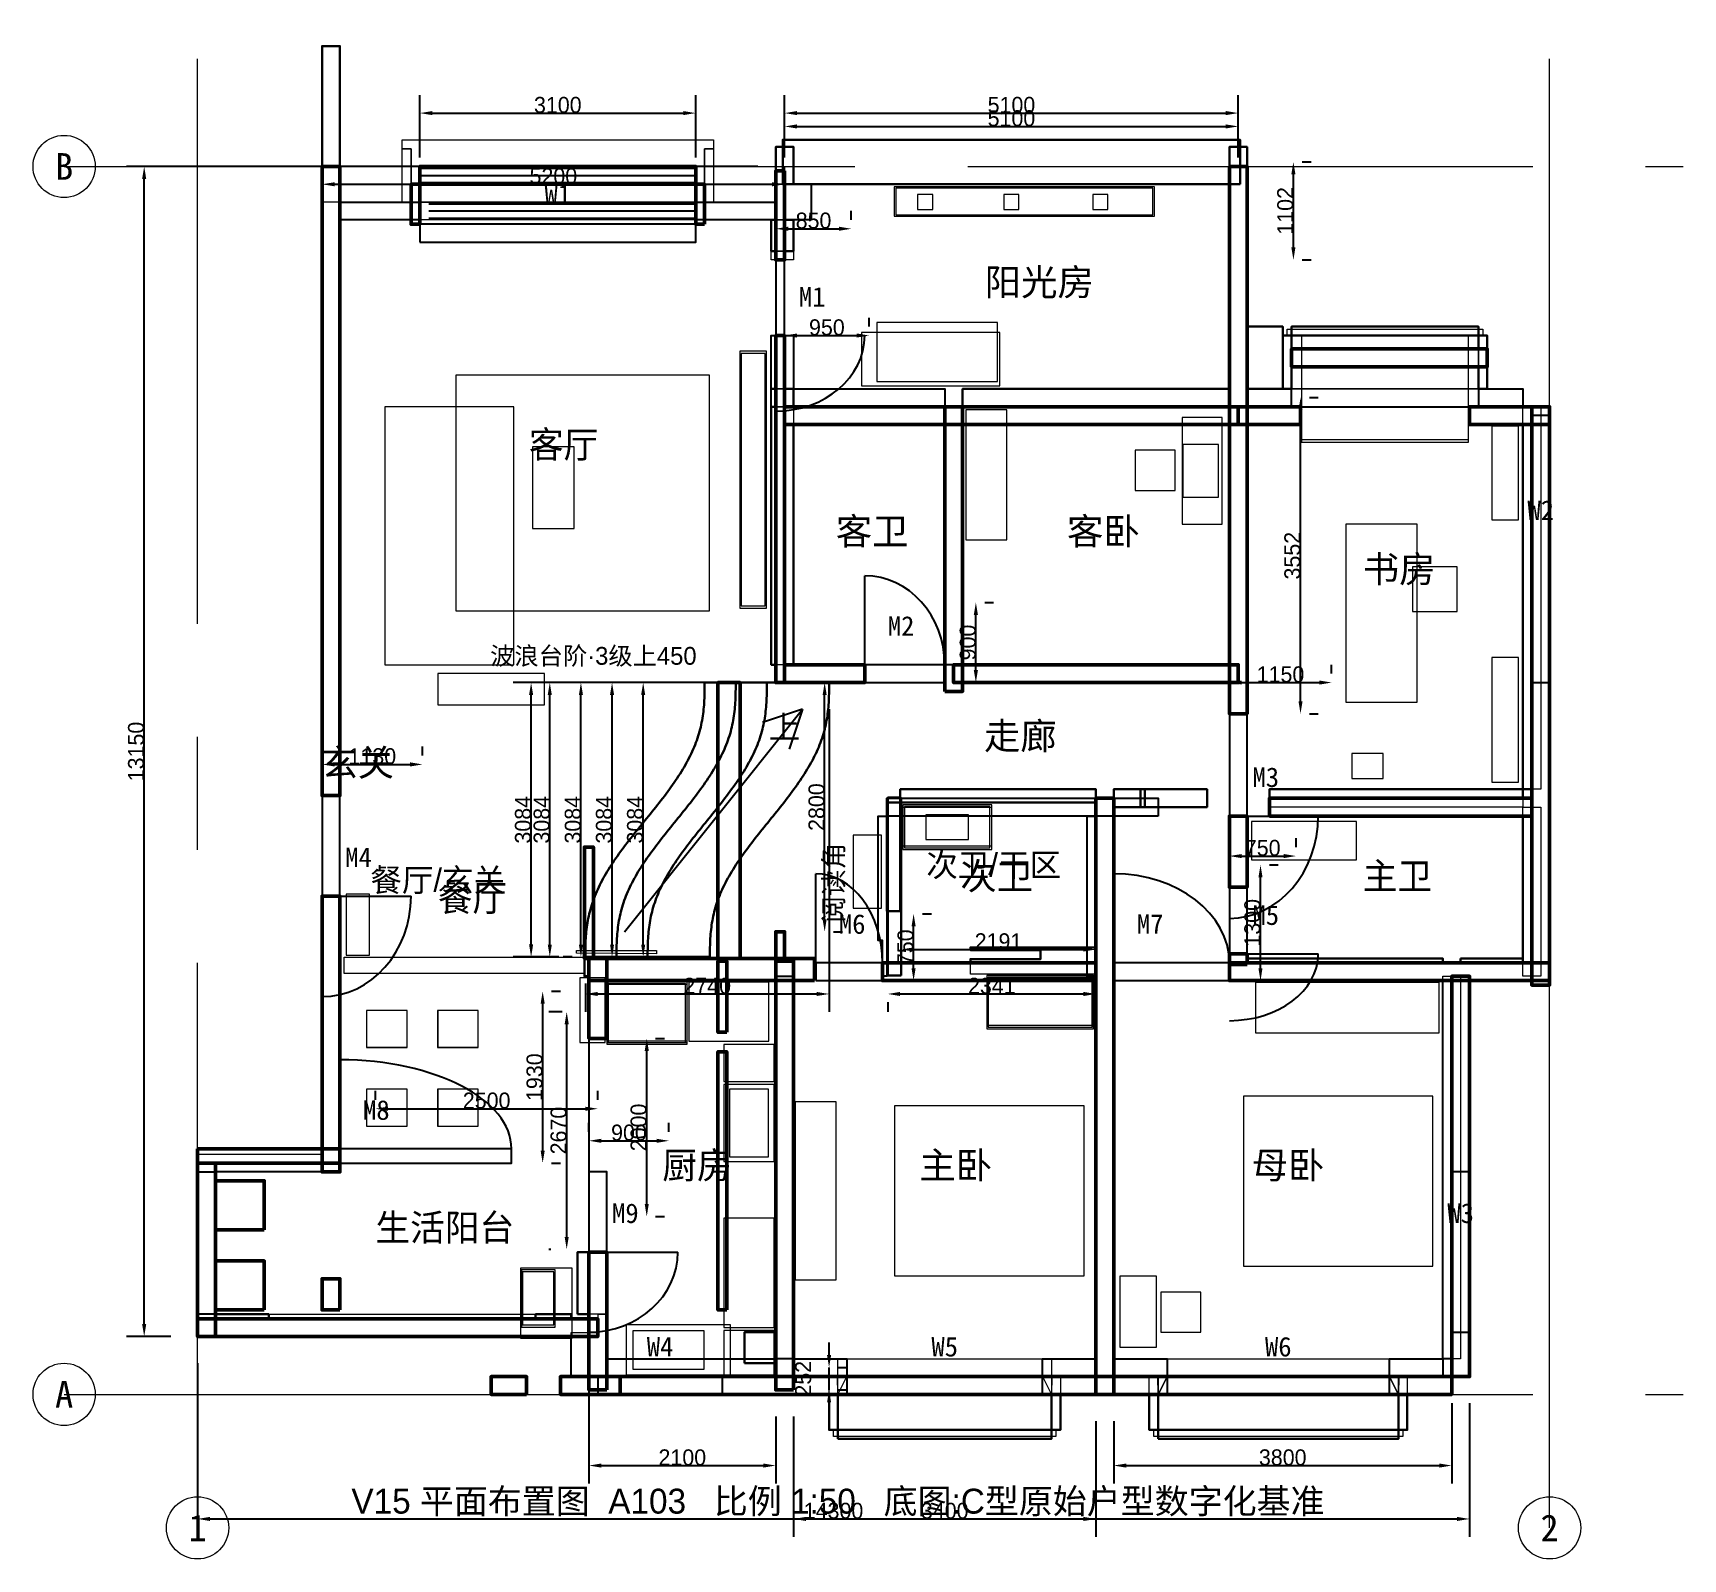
# Model space of a CAD drawing. Header units: millimetres. Extents: x -550 to 18000, y -2050 to 15100.
import ezdxf
from ezdxf.enums import TextEntityAlignment as Align

# ---------------------------------------------------------------- set-up
doc = ezdxf.new("R2010")
doc.units = ezdxf.units.MM
doc.header["$LTSCALE"] = 200
doc.linetypes.add('CENTER', pattern=[50.8, 31.75, -6.35, 6.35, -6.35])
for name, color, linetype, lineweight in [('A-CONFLICT', 6, 'Continuous', 25), ('A-DESIGN', 5, 'Continuous', 30), ('A-DIMS', 3, 'Continuous', 13), ('A-DOOR', 3, 'Continuous', 25), ('A-DOOR-NUM', 2, 'Continuous', 18), ('A-FIXT', 8, 'Continuous', 18), ('A-FURN', 8, 'Continuous', 13), ('A-REVIEW', 30, 'Continuous', 25), ('A-SOFFIT', 9, 'Continuous', 18), ('A-STAIR', 8, 'Continuous', 30), ('A-STAIR-DIRECTION', 4, 'Continuous', 25), ('A-STRUCT-UNDERLAY', 8, 'Continuous', 9), ('A-TEXT', 7, 'Continuous', 25), ('A-WALL', 7, 'Continuous', 50), ('A-WIN-NUM', 4, 'Continuous', 18), ('A-WINDOW', 4, 'Continuous', 25), ('AXIS', 8, 'CENTER', 13), ('AXIS-NUM', 8, 'Continuous', 18)]:
    doc.layers.add(name, color=color, linetype=linetype, lineweight=lineweight)
doc.styles.add('HZTXT', font='STHeiti Medium.ttc')
doc.dimstyles.new('STD-ARCH', dxfattribs={"dimtxt": 180, "dimasz": 140, "dimexe": 200, "dimexo": 300, "dimtad": 1, "dimdec": 0, "dimtxsty": 'HZTXT', "dimcen": 2.5, "dimazin": 3, "dimtfac": 1, "dimtmove": 0, "dimatfit": 3})

# ---------------------------------------------------------------- blocks, each defined once
blk = doc.blocks.new('SYM-DOOR-LEAF')
at = {"layer": 'A-DOOR'}
blk.add_line((0, 0), (0, 1000), dxfattribs=at)
blk.add_arc((0, 0), 1000, 0, 90, dxfattribs=at)
blk.add_attdef('SRC_ID', (0, -200), '', height=150)
blk = doc.blocks.new('SYM-WIN-SPAN')
at = {"layer": 'A-WINDOW'}
for p, q in [((0, 80), (1000, 80)), ((0, 0), (1000, 0)), ((0, -80), (1000, -80))]:
    blk.add_line(p, q, dxfattribs=at)
blk.add_attdef('SRC_ID', (0, -300), '', height=150)

msp = doc.modelspace()

# ---------------------------------------------------------------- linework, layer by layer
at = {"layer": 'A-CONFLICT'}
for points in [[(9699.9, 9243.1), (9699.9, 10900.2), (9785.6, 10900.2), (9899.9, 10900.2), (9899.9, 9657.3), (9899.9, 8000.2), (9814.2, 8000.2), (9700, 8000.2), (9700, 8250), (9699.9, 8250)], [(7799.9, 200.2), (7799.9, 1721.7), (7799.9, 4500.2), (7870.7, 4500.2), (7999.9, 4500.2), (7999.9, 2978.7), (7999.9, 200.2), (7929.1, 200.2)], [(1499.9, 700.2), (1299.9, 700.2), (1299.9, 704.8), (1299.9, 705), (1299.9, 2300.2), (1499.9, 2300.2), (1499.9, 705)]]:
    msp.add_lwpolyline(points, close=True, dxfattribs=at)
at = {"layer": 'A-DESIGN'}
for points in [[(2699.9, 13920.2), (2699.9, 14953.2), (2782, 14953.2), (2899.9, 14953.2), (2899.9, 14233.2), (2899.9, 13600), (2700, 13600), (2700, 13200.2), (2699.9, 13200.2), (2699.9, 13920.2)], [(7900, 13400.2), (7900, 13550), (7800, 13550), (7800, 13400.2), (7799.9, 13400.2), (7799.9, 13820.2), (7999.9, 13820.2), (7999.9, 13400.2), (7900, 13400.2)], [(13019.9, 13400.2), (7879.9, 13400.2), (7879.9, 13900.2), (13019.9, 13900.2)], [(12899.9, 11100.2), (12899.9, 13820.2), (13099.9, 13820.2), (13099.9, 13600), (12900, 13600), (12900, 11801), (12900, 11100.2), (12899.9, 11100.2)], [(7790, 13002), (7790.1, 13002), (7800, 13002), (7800, 12649.9), (7790, 12649.9), (7749.9, 12649.9), (7749.9, 12999.9), (7790, 12999.9), (7790, 13002)], [(7997.3, 13002), (7998, 13002), (8000.1, 12999.9), (8000.1, 12649.9), (7900, 12649.9), (7900, 13002), (7997.3, 13002)], [(13099.9, 11100.2), (13099.9, 11387.7), (13099.9, 11800.2), (13264.2, 11800.2), (13499.9, 11800.2), (13499.9, 11512.7), (13499.9, 11100.2), (13335.6, 11100.2)], [(13499.9, 11100.2), (13499.9, 11346.6), (13499.9, 11700.2), (13541, 11700.2), (13599.9, 11700.2), (13599.9, 11346.6), (13599.9, 11183.3), (13599.9, 11105), (13599.3, 11105), (13595, 11105), (13595, 11104.4), (13595, 11100.2), (13539, 11100.2)], [(13599.9, 11700.2), (13599.9, 11741.3), (13599.9, 11800.2), (14462.4, 11800.2), (15699.9, 11800.2), (15699.9, 11759.1), (15699.9, 11700.2), (14837.4, 11700.2)], [(15699.9, 11700.2), (15735.3, 11700.2), (15799.9, 11700.2), (15799.9, 11550), (15699.9, 11550), (15699.9, 11700.2)], [(15699.9, 11350), (15799.9, 11350), (15799.9, 11100.2), (15735.3, 11100.2), (15715.1, 11100.2), (15705, 11100.2), (15705, 11100.8), (15705, 11105), (15704.3, 11105), (15699.9, 11105), (15699.9, 11168.3), (15699.9, 11312.5), (15699.9, 11350)], [(9899.9, 10900.2), (9899.9, 10971), (9899.9, 11100.2), (10961.4, 11100.2), (12899.9, 11100.2), (12899.9, 11029.4), (12899.9, 10900.2), (12700.2, 10900.2), (12405, 10900.2), (12405, 10901.6), (12405, 10905), (10981.2, 10905), (10395, 10905), (10395, 10901.6), (10395, 10900.2), (10271.2, 10900.2)], [(7753, 10898), (7790, 10898), (7800, 10898), (7800, 7999.9), (7790, 7999.9), (7749.9, 7999.9), (7749.9, 10898), (7753, 10898)], [(8000.1, 8000.1), (8000, 8000), (7900, 8000), (7900, 10700), (8000.1, 10700), (8000.1, 8000.1)], [(16199.9, 8121.7), (16199.9, 10700), (16300, 10700), (16300, 7799), (16300, 6600.2), (16199.9, 6600.2), (16199.9, 8121.7)], [(9209, 4507.2), (9144.7, 4507.2), (9059, 4507.2), (9059, 5364.4), (9059, 6507.2), (9123.3, 6507.2), (9209, 6507.2), (9209, 5785.4), (9209, 4823.1), (9209, 4810.2), (9209, 4793), (9209, 4750.2), (9209, 4693), (9209, 4620.6), (9209, 4524), (9209, 4516.8)], [(9199.9, 6450.2), (9199.9, 6514.5), (9199.9, 6600.2), (10142.8, 6600.2), (11399.9, 6600.2), (11399.9, 6535.9), (11399.9, 6450.2), (10457, 6450.2)], [(11599.9, 6400.2), (11599.9, 6485.9), (11599.9, 6600.2), (11749.9, 6600.2), (11949.9, 6600.2), (11949.9, 6514.5), (11949.9, 6400.2), (11799.9, 6400.2)], [(11900, 6399.9), (11900, 6600.1), (12650, 6600.1), (12650, 6399.9)], [(16199.9, 6600.2), (16199.9, 6514.5), (16199.9, 6500), (13350, 6500), (13350, 6600.2), (14428.5, 6600.2), (16199.9, 6600.2)], [(9199.9, 5230.2), (9114.2, 5230.2), (9049.9, 5230.2), (9049.9, 5927.3), (9049.9, 6450.2), (9135.6, 6450.2), (9199.9, 6450.2), (9199.9, 5753.1)], [(16199.9, 5172.5), (16199.9, 6300), (16300, 6300), (16300, 4650), (16199.9, 4650), (16199.9, 5172.5)], [(9988.1, 4805.9), (9988.1, 4823.1), (10326.6, 4823.1), (10777.9, 4823.1), (10791.6, 4823.1), (10809.9, 4823.1), (11062.8, 4823.1), (11399.9, 4823.1), (11399.9, 4694.9), (11399.9, 4650), (9988.1, 4650), (9988.1, 4693), (10326.6, 4693), (10777.9, 4693), (10777.9, 4735.9), (10777.9, 4793), (10439.4, 4793), (9988.1, 4793), (9988.1, 4805.9)], [(5650, 4715.1), (5650, 4700), (5700, 4700), (5700, 4499.9), (5699.9, 4499.9), (5650, 4499.9), (5649.9, 4499.9), (5649.9, 4529.9), (5649.9, 4715.1), (5650, 4715.1)], [(5900.1, 4715.1), (5900.1, 4700.1), (5900.1, 4700), (5900, 4700), (5750, 4700), (5750, 4715.1), (5900.1, 4715.1)], [(14042.8, 4700.2), (15299.9, 4700.2), (15299.9, 4650), (13100, 4650), (13100, 4700.2), (14042.8, 4700.2)], [(15499.9, 4700.2), (15747.6, 4700.2), (16199.9, 4700.2), (16199.9, 4650), (15499.9, 4650), (15499.9, 4700.2)], [(8249.2, 4597.7), (8250, 4596.1), (8250, 4519.2), (8236, 4518.6), (8236, 4624.4), (8249.2, 4597.7)], [(5572.4, 700.2), (5572.4, 1130.3), (5572.4, 1400), (5700, 1400), (5700, 1399), (5700, 700.2), (5572.4, 700.2)], [(2100.1, 650), (1500, 650), (1500, 700.1), (1500.1, 700.1), (1772.8, 700.1), (2100.1, 700.1), (2100.1, 650)], [(5500.1, 650), (5099.9, 650), (5099.9, 700.1), (5281.8, 700.1), (5500.1, 700.1), (5500.1, 650)], [(7449.9, 150.2), (7449.9, 293.9), (7449.9, 500.2), (7593.6, 500.2), (7799.9, 500.2), (7799.9, 356.4), (7799.9, 150.2), (7656.1, 150.2)], [(8399.9, -387.5), (8399.9, -200), (8495, -200), (8495, -205), (8495.6, -205), (8499.9, -205), (8499.9, -440.5), (8499.9, -599.8), (8464.5, -599.8), (8399.9, -599.8), (8399.9, -387.5)], [(10899.9, -205), (10900.6, -205), (10905, -205), (10905, -200), (10999.9, -200), (10999.9, -212.1), (10999.9, -599.8), (10964.5, -599.8), (10899.9, -599.8), (10899.9, -247), (10899.9, -205)], [(11999.9, -387.5), (11999.9, -200), (12095, -200), (12095, -205), (12095.6, -205), (12099.9, -205), (12099.9, -440.5), (12099.9, -599.8), (12064.5, -599.8), (11999.9, -599.8), (11999.9, -387.5)], [(14799.9, -205), (14800.6, -205), (14805, -205), (14805, -200), (14899.9, -200), (14899.9, -212.1), (14899.9, -599.8), (14864.5, -599.8), (14799.9, -599.8), (14799.9, -247), (14799.9, -205)], [(8499.9, -699.8), (8499.9, -664.4), (8499.9, -599.8), (9349.1, -599.8), (10899.9, -599.8), (10899.9, -635.2), (10899.9, -699.8), (10050.7, -699.8)], [(12099.9, -699.8), (12099.9, -664.4), (12099.9, -599.8), (13055.3, -599.8), (14799.9, -599.8), (14799.9, -635.2), (14799.9, -699.8), (13844.5, -699.8)]]:
    msp.add_lwpolyline(points, close=True, dxfattribs=at)
at = {"layer": 'A-DOOR'}
for points in [[(7800, 11700), (7900, 11700), (7900, 12550), (7800, 12550)], [(8800, 7800), (9700, 7800), (9700, 8000), (8800, 8000)], [(12900, 6300), (13100, 6300), (13100, 7450), (12900, 7450)], [(2700, 5400), (2900, 5400), (2900, 6530), (2700, 6530)], [(12900, 4750), (13100, 4750), (13100, 5500), (12900, 5500)], [(8250, 4450), (9000, 4450), (9000, 4650), (8250, 4650)], [(11600, 4450), (12900, 4450), (12900, 4650), (11600, 4650)], [(2900, 2400), (4830, 2400), (4830, 2560), (2900, 2560)], [(5700, 1400), (5900, 1400), (5900, 2300), (5700, 2300)]]:
    msp.add_lwpolyline(points, close=True, dxfattribs=at)
at = {"layer": 'A-FIXT'}
for points in [[(4205, 8605), (7055, 8605), (7055, 11255), (4205, 11255)], [(14277.4, 6722.6), (14627.4, 6722.6), (14627.4, 7002.6), (14277.4, 7002.6)], [(9228, 5925.2), (10228, 5925.2), (10228, 6425.2), (9228, 6425.2)], [(9228, 5925.2), (10228, 5925.2), (10228, 6425.2), (9228, 6425.2)], [(9228, 5965.2), (10228, 5965.2), (10228, 6395.2), (9228, 6395.2)], [(9249.6, 5943.2), (10206.4, 5943.2), (10206.4, 6407.2), (9249.6, 6407.2)], [(9488, 6035.2), (9968, 6035.2), (9968, 6315.2), (9488, 6315.2)], [(5900, 3753), (6805, 3753), (6805, 4445), (5900, 4445)], [(5900, 3735), (6805, 3735), (6805, 4435), (5900, 4435)], [(5900, 3735), (6805, 3735), (6805, 4435), (5900, 4435)], [(5900, 3775), (6805, 3775), (6805, 4405), (5900, 4405)], [(5918, 3753), (6787, 3753), (6787, 4417), (5918, 4417)], [(7280, 2470), (7720, 2470), (7720, 3230), (7280, 3230)], [(4932.1, 432.6), (5512.6, 432.6), (5512.6, 1218.1), (4932.1, 1218.1)], [(4941.4, 556.6), (5319.8, 556.6), (5319.8, 1200), (4941.4, 1200)], [(4953.6, 580.9), (5305.8, 580.9), (5305.8, 1176.8), (4953.6, 1176.8)], [(4953.6, 580.9), (5305.8, 580.9), (5305.8, 1176.8), (4953.6, 1176.8)], [(4953.6, 580.9), (5305.8, 580.9), (5305.8, 1176.8), (4953.6, 1176.8)], [(11668.5, 330), (12081.5, 330), (12081.5, 1130), (11668.5, 1130)], [(11668.5, 330), (12081.5, 330), (12081.5, 1130), (11668.5, 1130)], [(12130, 500), (12580, 500), (12580, 950), (12130, 950)], [(6195, 85), (6995, 85), (6995, 515), (6195, 515)]]:
    msp.add_lwpolyline(points, close=True, dxfattribs=at)
at = {"layer": 'A-FURN'}
for points in [[(9130, 13040), (12060, 13040), (12060, 13370), (9130, 13370)], [(9150, 13055), (12040, 13055), (12040, 13355), (9150, 13355)], [(9395, 13115), (9565, 13115), (9565, 13285), (9395, 13285)], [(10365, 13115), (10535, 13115), (10535, 13285), (10365, 13285)], [(11365, 13115), (11535, 13115), (11535, 13285), (11365, 13285)], [(8765, 11135), (10320, 11135), (10320, 11735), (8765, 11735)], [(8935, 11185), (10295, 11185), (10295, 11845), (8935, 11845)], [(13710, 10500), (15590, 10500), (15590, 11700), (13710, 11700)], [(7398, 8634.9), (7696.9, 8634.9), (7696.9, 11523.8), (7398, 11523.8)], [(7412.9, 8662.4), (7681.9, 8662.4), (7681.9, 11496.3), (7412.9, 11496.3)], [(3404, 8000), (4854, 8000), (4854, 10900), (3404, 10900)], [(9936.1, 9402.4), (10400.1, 9402.4), (10400.1, 10866.4), (9936.1, 10866.4)], [(12370, 9580), (12820, 9580), (12820, 10780), (12370, 10780)], [(13710, 10530), (15590, 10530), (15590, 10890), (13710, 10890)], [(15850, 9630), (16150, 9630), (16150, 10680), (15850, 10680)], [(5067, 9532), (5533, 9532), (5533, 10448), (5067, 10448)], [(11840, 9960), (12290, 9960), (12290, 10410), (11840, 10410)], [(12378, 9885), (12778, 9885), (12778, 10475), (12378, 10475)], [(14210, 7580), (15010, 7580), (15010, 9580), (14210, 9580)], [(14960, 8600), (15460, 8600), (15460, 9100), (14960, 9100)], [(15850, 6680), (16150, 6680), (16150, 8080), (15850, 8080)], [(4000, 7550), (5200, 7550), (5200, 7900), (4000, 7900)], [(13148, 5807), (14328, 5807), (14328, 6237), (13148, 6237)], [(8669.9, 5263.2), (8989.9, 5263.2), (8989.9, 6083.2), (8669.9, 6083.2)], [(8669.9, 5263.2), (8989.9, 5263.2), (8989.9, 6083.2), (8669.9, 6083.2)], [(8669.9, 5263.2), (8989.9, 5263.2), (8989.9, 6083.2), (8669.9, 6083.2)], [(8669.9, 5263.2), (8989.9, 5263.2), (8989.9, 6083.2), (8669.9, 6083.2)], [(2970.5, 4736), (3234.5, 4736), (3234.5, 5422.2), (2970.5, 5422.2)], [(5560, 4758), (5560, 4790), (6460, 4790), (6460, 4750), (5560, 4758)], [(5598, 3753), (5882, 3753), (5882, 4482), (5598, 4482)], [(5598, 3753), (5882, 3753), (5882, 4482), (5598, 4482)], [(5598, 3753), (5882, 3753), (5882, 4482), (5598, 4482)], [(10172.2, 3908.1), (11372.2, 3908.1), (11372.2, 4508.1), (10172.2, 4508.1)], [(10172.2, 3908.1), (11372.2, 3908.1), (11372.2, 4508.1), (10172.2, 4508.1)], [(10172.2, 3948.1), (11372.2, 3948.1), (11372.2, 4478.1), (10172.2, 4478.1)], [(10186.7, 3926.1), (11357.9, 3926.1), (11357.9, 4490.1), (10186.7, 4490.1)], [(6823, 3768), (7722, 3768), (7722, 4432), (6823, 4432)], [(6823, 3768), (7722, 3768), (7722, 4432), (6823, 4432)], [(13193.9, 3865), (15257.9, 3865), (15257.9, 4429), (13193.9, 4429)], [(3198.7, 3699.5), (3656.5, 3699.5), (3656.5, 4115.3), (3198.7, 4115.3)], [(3199.6, 3700.4), (3655.6, 3700.4), (3655.6, 4114.4), (3199.6, 4114.4)], [(3199.6, 3700.4), (3655.6, 3700.4), (3655.6, 4114.4), (3199.6, 4114.4)], [(3998.7, 3699.5), (4456.5, 3699.5), (4456.5, 4115.3), (3998.7, 4115.3)], [(3999.6, 3700.4), (4455.6, 3700.4), (4455.6, 4114.4), (3999.6, 4114.4)], [(3999.6, 3700.4), (4455.6, 3700.4), (4455.6, 4114.4), (3999.6, 4114.4)], [(7218, 3318), (7782, 3318), (7782, 3732), (7218, 3732)], [(3198.7, 2813.5), (3656.5, 2813.5), (3656.5, 3229.3), (3198.7, 3229.3)], [(3199.6, 2814.4), (3655.6, 2814.4), (3655.6, 3228.4), (3199.6, 3228.4)], [(3199.6, 2814.4), (3655.6, 2814.4), (3655.6, 3228.4), (3199.6, 3228.4)], [(3998.7, 2813.5), (4456.5, 2813.5), (4456.5, 3229.3), (3998.7, 3229.3)], [(3999.6, 2814.4), (4455.6, 2814.4), (4455.6, 3228.4), (3999.6, 3228.4)], [(3999.6, 2814.4), (4455.6, 2814.4), (4455.6, 3228.4), (3999.6, 3228.4)], [(7218, 2418), (7782, 2418), (7782, 3282), (7218, 3282)], [(8020, 1087), (8480, 1087), (8480, 3087), (8020, 3087)], [(9137, 1132), (11267, 1132), (11267, 3042), (9137, 3042)], [(13057.9, 1240.5), (15187.9, 1240.5), (15187.9, 3150.5), (13057.9, 3150.5)], [(7218, 553), (7782, 553), (7782, 1782), (7218, 1782)], [(6118, 18), (7292, 18), (7292, 582), (6118, 582)], [(7218, 18), (7782, 18), (7782, 517), (7218, 517)]]:
    msp.add_lwpolyline(points, close=True, dxfattribs=at)
for points in [[(5950, 4716), (5660, 4716)], [(6300, 4716), (6010, 4716)], [(6650, 4716), (6360, 4716)]]:
    msp.add_lwpolyline(points, dxfattribs=at)
at = {"layer": 'A-REVIEW'}
for points in [[(7964.2, 13400.2), (8199.9, 13400.2), (8199.9, 13235.9), (8199.9, 13000.2), (8035.6, 13000.2), (7900, 13000.2), (7900, 13400.2), (7964.2, 13400.2)], [(2899.9, 13000.2), (2899.9, 13082.3), (2899.9, 13200.2), (3269.5, 13200.2), (3799.9, 13200.2), (3799.9, 13118.1), (3799.9, 13000.2), (3430.3, 13000.2)], [(6899.9, 13000.2), (6899.9, 13082.3), (6899.9, 13200.2), (7269.5, 13200.2), (7799.9, 13200.2), (7799.9, 13118.1), (7799.9, 13000.2), (7430.3, 13000.2)], [(7790, 11100.1), (7749.9, 11100.1), (7749.9, 11700), (7800, 11700), (7800, 11699), (7800, 11100.1), (7790, 11100.1)], [(7900, 11100.1), (7900, 11699), (7900, 11700), (8000.1, 11700), (8000.1, 11100.1), (7900, 11100.1)], [(7749.9, 11100.1), (7790, 11100.1), (7800, 11100.1), (7800, 10898), (7790, 10898), (7753, 10898), (7749.9, 10898), (7749.9, 11100.1)], [(8000.1, 11100.1), (8000.1, 10900), (7900, 10900), (7900, 11100.1), (8000.1, 11100.1)], [(7999.9, 10900.2), (7999.9, 10971), (7999.9, 11100.2), (8601.4, 11100.2), (9699.9, 11100.2), (9699.9, 11029.4), (9699.9, 10900.2), (9098.4, 10900.2)], [(13099.9, 10900.2), (13099.9, 10985.9), (13099.9, 11100.2), (13437, 11100.2), (13595, 11100.2), (13595, 10977.1), (13595, 10900.2), (13347.4, 10900.2)], [(15705, 11100.2), (15952.4, 11100.2), (16199.9, 11100.2), (16199.9, 11014.5), (16199.9, 10900.2), (15862.9, 10900.2), (15705, 10900.2), (15705, 11023.3)], [(10499, 6300), (9050, 6300), (9050, 6500), (10499, 6500), (11241, 6500), (11400, 6500), (11400, 6300), (11241, 6300)], [(12100, 6300), (11400, 6300), (11400, 6500), (12100, 6500)], [(9000, 4500), (9000, 4900), (8950, 4900), (8950, 6300), (9050, 6300), (9050, 4500)], [(11400, 4500), (11300, 4500), (11300, 6300), (11400, 6300)], [(15299.9, 1721.7), (15299.9, 4450), (15400, 4450), (15400, 2301), (15400, 499), (15400, 200.2), (15299.9, 200.2), (15299.9, 1721.7)], [(2699.9, 2300.2), (2124.9, 2300.2), (1500, 2300.2), (1500, 2400), (2699.9, 2400), (2699.9, 2300.2)], [(5499.9, 0.2), (5499.9, 450), (5700, 450), (5700, 0.2), (5499.9, 0.2)], [(5899.9, 0.2), (5899.9, 82.3), (5899.9, 200.2), (6680.3, 200.2), (7799.9, 200.2), (7799.9, 118.1), (7799.9, 0.2), (7312, 0.2), (7105, 0.2), (7105, 1.9), (7105, 5), (6457.6, 5), (6095, 5), (6095, 3.3), (6095, 0.2), (5993.4, 0.2)], [(7999.9, 0.2), (7999.9, 71), (7999.9, 200.2), (8212.2, 200.2), (8599.9, 200.2), (8599.9, 71), (8599.9, 25.8), (8599.9, 5), (8508.4, 5), (8495, 5), (8495, 4.4), (8495, 0.2), (8442.3, 0.2), (8387.6, 0.2)], [(10799.9, 71), (10799.9, 200.2), (11012.2, 200.2), (11399.9, 200.2), (11399.9, 129.4), (11399.9, 0.2), (11012.2, 0.2), (10957.6, 0.2), (10905, 0.2), (10905, 0.8), (10905, 5), (10891.5, 5), (10799.9, 5), (10799.9, 25.8)], [(11599.9, 0.2), (11599.9, 71), (11599.9, 200.2), (11812.2, 200.2), (12199.9, 200.2), (12199.9, 71), (12199.9, 25.8), (12199.9, 5), (12108.4, 5), (12095, 5), (12095, 4.4), (12095, 0.2), (12042.3, 0.2), (11987.6, 0.2)], [(14699.9, 71), (14699.9, 200.2), (14912.2, 200.2), (15299.9, 200.2), (15299.9, 129.4), (15299.9, 0.2), (14912.2, 0.2), (14857.6, 0.2), (14805, 0.2), (14805, 0.8), (14805, 5), (14791.5, 5), (14699.9, 5), (14699.9, 25.8)]]:
    msp.add_lwpolyline(points, close=True, dxfattribs=at)
at = {"layer": 'A-SOFFIT'}
for points in [[(3700.1, 13789.9), (3699.9, 13800.1), (3599.9, 13800.1), (3599.9, 13900.1), (3699.9, 13900.1), (7000.1, 13900.1), (7100.1, 13900.1), (7100.1, 13800.1), (7000.1, 13800.1), (6999.9, 13789.9), (6999.9, 13400), (6900, 13400), (6900, 13600), (3800, 13600), (3800, 13400), (3700.1, 13400), (3700.1, 13789.9)], [(3599.9, 13200.1), (3599.9, 13800.1), (3699.9, 13800.1), (3700.1, 13789.9), (3700.1, 13200.1)], [(6999.9, 13789.9), (7000.1, 13800.1), (7100.1, 13800.1), (7100.1, 13200.1), (6999.9, 13200.1)], [(3800, 13200.1), (3800, 13400), (6900, 13400), (6900, 13200.1), (6899.9, 13200.1), (3800.1, 13200.1), (3800, 13200.1)], [(3800.1, 12999.9), (3800.1, 13200.1), (6899.9, 13200.1), (6899.9, 12999.9)], [(7749.9, 12550), (7749.9, 12649.9), (7790, 12649.9), (7800, 12649.9), (7800, 12551), (7800, 12550), (7749.9, 12550)], [(8000.1, 12550), (7900, 12550), (7900, 12551), (7900, 12649.9), (8000.1, 12649.9), (8000.1, 12550)], [(13549.9, 11700.1), (13549.9, 11773.1), (13599.9, 11773.1), (15700.1, 11773.1), (15750.1, 11773.1), (15750.1, 11700.1), (15700.1, 11700.1), (15699.9, 11699.9), (15699.9, 11550), (15601, 11550), (13699, 11550), (13600.1, 11550), (13600.1, 11699.9), (13599.9, 11700.1), (13549.9, 11700.1)], [(15699.9, 11100.1), (15700.1, 11099.9), (15599.9, 11100.1), (13700.1, 11100.1), (13599.9, 11099.9), (13600.1, 11100.1), (13600.1, 11350), (13699, 11350), (15601, 11350), (15699.9, 11350), (15699.9, 11100.1)], [(13600.1, 11100.1), (13700.1, 11100.1), (15599.9, 11100.1), (15699.9, 11100.1), (15700.1, 11099.9), (15700.1, 10899.9), (15599.9, 10899.9), (13700.1, 10899.9), (13599.9, 10899.9), (13599.9, 11099.9)], [(5649.9, 4715.1), (5649.9, 4529.9), (2950, 4529.9), (2950, 4715.1)], [(5099.9, 650), (2801, 650), (2100.1, 650), (2100.1, 700.1), (5099.9, 700.1), (5099.9, 650)], [(8500, 200.1), (8600.1, 200.1), (9230, 200.1), (10799.9, 200.1), (10900, 200.1), (10900, 4.9), (10801.9, 0), (10801, 0), (8599, 0), (8598.1, 0), (8500, 4.9), (8500, 200.1)], [(12200.1, 200.1), (14699.9, 200.1), (14699.9, 0), (12200.1, 0), (12200.1, 200.1)], [(8500.1, -200.1), (8500.1, -200), (8599, -200), (10801, -200), (10899.9, -200), (10899.9, -200.1), (10899.9, -599.9), (10900.1, -600.1), (10950.1, -600.1), (10950.1, -673.1), (10900.1, -673.1), (9230, -673.1), (8499.9, -673.1), (8449.9, -673.1), (8449.9, -600.1), (8499.9, -600.1), (8500.1, -599.9), (8500.1, -200.1)], [(12100.1, -599.9), (12100.1, -200.1), (12100.1, -200), (12199, -200), (14701, -200), (14799.9, -200), (14799.9, -200.1), (14799.9, -599.9), (14800.1, -600.1), (14850.1, -600.1), (14850.1, -673.1), (14800.1, -673.1), (12099.9, -673.1), (12049.9, -673.1), (12049.9, -600.1), (12099.9, -600.1), (12100.1, -599.9)]]:
    msp.add_lwpolyline(points, close=True, dxfattribs=at)
at = {"layer": 'A-STAIR'}
msp.add_lwpolyline([(5663.3, 4900), (5664.6, 4925), (5666.2, 4950), (5668.2, 4975), (5670.4, 5000), (5673.1, 5025), (5676.2, 5050), (5679.6, 5075), (5683.5, 5100), (5687.8, 5125), (5692.6, 5150), (5697.8, 5175), (5703.5, 5200), (5709.7, 5225), (5716.3, 5250), (5723.5, 5275), (5731.1, 5300), (5739.3, 5325), (5747.9, 5350), (5757.1, 5375), (5766.7, 5400), (5776.9, 5425), (5787.6, 5450), (5798.7, 5475), (5810.4, 5500), (5822.5, 5525), (5835.1, 5550), (5848.2, 5575), (5861.7, 5600), (5875.7, 5625), (5890.1, 5650), (5905, 5675), (5920.2, 5700), (5935.9, 5725), (5952, 5750), (5968.4, 5775), (5985.3, 5800), (6002.4, 5825), (6019.9, 5850), (6037.7, 5875), (6055.8, 5900), (6074.2, 5925), (6092.9, 5950), (6111.8, 5975), (6130.9, 6000), (6150.2, 6025), (6169.7, 6050), (6189.4, 6075), (6209.2, 6100), (6229.1, 6125), (6249.2, 6150), (6269.3, 6175), (6289.5, 6200), (6309.7, 6225), (6330, 6250), (6350.3, 6275), (6370.5, 6300), (6390.7, 6325), (6410.8, 6350), (6430.9, 6375), (6450.8, 6400), (6470.6, 6425), (6490.3, 6450), (6509.8, 6475), (6529.1, 6500), (6548.3, 6525), (6567.1, 6550), (6585.8, 6575), (6604.2, 6600), (6622.3, 6625), (6640.1, 6650), (6657.6, 6675), (6674.7, 6700), (6691.6, 6725), (6708, 6750), (6724.1, 6775), (6739.8, 6800), (6755, 6825), (6769.9, 6850), (6784.3, 6875), (6798.3, 6900), (6811.8, 6925), (6824.9, 6950), (6837.5, 6975), (6849.6, 7000), (6861.3, 7025), (6872.4, 7050), (6883.1, 7075), (6893.3, 7100), (6902.9, 7125), (6912.1, 7150), (6920.7, 7175), (6928.9, 7200), (6936.5, 7225), (6943.7, 7250), (6950.3, 7275), (6956.5, 7300), (6962.2, 7325), (6967.4, 7350), (6972.2, 7375), (6976.5, 7400), (6980.4, 7425), (6983.8, 7450), (6986.9, 7475), (6989.6, 7500), (6991.8, 7525), (6993.8, 7550), (6995.4, 7575), (6996.7, 7600), (6997.8, 7625), (6998.6, 7650), (6999.2, 7675), (6999.6, 7700), (6999.8, 7725), (6999.9, 7750), (7000, 7775), (7000, 7800), (7350, 7800), (7700, 7800), (8050, 7800), (8400, 7800), (8400, 7775), (8399.9, 7750), (8399.8, 7725), (8399.6, 7700), (8399.2, 7675), (8398.6, 7650), (8397.8, 7625), (8396.7, 7600), (8395.4, 7575), (8393.8, 7550), (8391.8, 7525), (8389.6, 7500), (8386.9, 7475), (8383.8, 7450), (8380.4, 7425), (8376.5, 7400), (8372.2, 7375), (8367.4, 7350), (8362.2, 7325), (8356.5, 7300), (8350.3, 7275), (8343.7, 7250), (8336.5, 7225), (8328.9, 7200), (8320.7, 7175), (8312.1, 7150), (8302.9, 7125), (8293.3, 7100), (8283.1, 7075), (8272.4, 7050), (8261.3, 7025), (8249.6, 7000), (8237.5, 6975), (8224.9, 6950), (8211.8, 6925), (8198.3, 6900), (8184.3, 6875), (8169.9, 6850), (8155, 6825), (8139.8, 6800), (8124.1, 6775), (8108, 6750), (8091.6, 6725), (8074.7, 6700), (8057.6, 6675), (8040.1, 6650), (8022.3, 6625), (8004.2, 6600), (7985.8, 6575), (7967.1, 6550), (7948.2, 6525), (7929.1, 6500), (7909.8, 6475), (7890.3, 6450), (7870.6, 6425), (7850.8, 6400), (7830.9, 6375), (7810.8, 6350), (7790.7, 6325), (7770.5, 6300), (7750.3, 6275), (7730, 6250), (7709.7, 6225), (7689.5, 6200), (7669.3, 6175), (7649.2, 6150), (7629.1, 6125), (7609.2, 6100), (7589.4, 6075), (7569.7, 6050), (7550.2, 6025), (7530.9, 6000), (7511.8, 5975), (7492.9, 5950), (7474.2, 5925), (7455.8, 5900), (7437.7, 5875), (7419.9, 5850), (7402.4, 5825), (7385.3, 5800), (7368.4, 5775), (7352, 5750), (7335.9, 5725), (7320.2, 5700), (7305, 5675), (7290.1, 5650), (7275.7, 5625), (7261.7, 5600), (7248.2, 5575), (7235.1, 5550), (7222.5, 5525), (7210.4, 5500), (7198.7, 5475), (7187.6, 5450), (7176.9, 5425), (7166.7, 5400), (7157.1, 5375), (7147.9, 5350), (7139.3, 5325), (7131.1, 5300), (7123.5, 5275), (7116.3, 5250), (7109.7, 5225), (7103.5, 5200), (7097.8, 5175), (7092.6, 5150), (7087.8, 5125), (7083.5, 5100), (7079.6, 5075), (7076.2, 5050), (7073.1, 5025), (7070.4, 5000), (7068.2, 4975), (7066.2, 4950), (7064.6, 4925), (7063.3, 4900), (7062.2, 4875), (7061.4, 4850), (7060.8, 4825), (7060.4, 4800), (7060.2, 4775), (7060.1, 4750), (7060, 4725), (7060, 4716.1), (6710, 4716.1), (6360, 4716.1), (6010, 4716.1), (5660, 4716.1), (5660, 4725), (5660.1, 4750), (5660.2, 4775), (5660.4, 4800), (5660.8, 4825), (5661.4, 4850), (5662.2, 4875)], close=True, dxfattribs=at)
for points in [[(7350, 7800, 0), (7350, 7775, 0), (7349.9, 7750, 0), (7349.8, 7725, 0), (7349.6, 7700, 0), (7349.2, 7675, 0), (7348.6, 7650, 0), (7347.8, 7625, 0), (7346.7, 7600, 0), (7345.4, 7575, 0), (7343.8, 7550, 0), (7341.8, 7525, 0), (7339.6, 7500, 0), (7336.9, 7475, 0), (7333.8, 7450, 0), (7330.4, 7425, 0), (7326.5, 7400, 0), (7322.2, 7375, 0), (7317.4, 7350, 0), (7312.2, 7325, 0), (7306.5, 7300, 0), (7300.3, 7275, 0), (7293.7, 7250, 0), (7286.5, 7225, 0), (7278.9, 7200, 0), (7270.7, 7175, 0), (7262.1, 7150, 0), (7252.9, 7125, 0), (7243.3, 7100, 0), (7233.1, 7075, 0), (7222.4, 7050, 0), (7211.3, 7025, 0), (7199.6, 7000, 0), (7187.5, 6975, 0), (7174.9, 6950, 0), (7161.8, 6925, 0), (7148.3, 6900, 0), (7134.3, 6875, 0), (7119.9, 6850, 0), (7105, 6825, 0), (7089.8, 6800, 0), (7074.1, 6775, 0), (7058, 6750, 0), (7041.6, 6725, 0), (7024.7, 6700, 0), (7007.6, 6675, 0), (6990.1, 6650, 0), (6972.3, 6625, 0), (6954.2, 6600, 0), (6935.8, 6575, 0), (6917.1, 6550, 0), (6898.3, 6525, 0), (6879.1, 6500, 0), (6859.8, 6475, 0), (6840.3, 6450, 0), (6820.6, 6425, 0), (6800.8, 6400, 0), (6780.9, 6375, 0), (6760.8, 6350, 0), (6740.7, 6325, 0), (6720.5, 6300, 0), (6700.3, 6275, 0), (6680, 6250, 0), (6659.7, 6225, 0), (6639.5, 6200, 0), (6619.3, 6175, 0), (6599.2, 6150, 0), (6579.1, 6125, 0), (6559.2, 6100, 0), (6539.4, 6075, 0), (6519.7, 6050, 0), (6500.2, 6025, 0), (6480.9, 6000, 0), (6461.8, 5975, 0), (6442.9, 5950, 0), (6424.2, 5925, 0), (6405.8, 5900, 0), (6387.7, 5875, 0), (6369.9, 5850, 0), (6352.4, 5825, 0), (6335.3, 5800, 0), (6318.4, 5775, 0), (6302, 5750, 0), (6285.9, 5725, 0), (6270.2, 5700, 0), (6255, 5675, 0), (6240.1, 5650, 0), (6225.7, 5625, 0), (6211.7, 5600, 0), (6198.2, 5575, 0), (6185.1, 5550, 0), (6172.5, 5525, 0), (6160.4, 5500, 0), (6148.7, 5475, 0), (6137.6, 5450, 0), (6126.9, 5425, 0), (6116.7, 5400, 0), (6107.1, 5375, 0), (6097.9, 5350, 0), (6089.3, 5325, 0), (6081.1, 5300, 0), (6073.5, 5275, 0), (6066.3, 5250, 0), (6059.7, 5225, 0), (6053.5, 5200, 0), (6047.8, 5175, 0), (6042.6, 5150, 0), (6037.8, 5125, 0), (6033.5, 5100, 0), (6029.6, 5075, 0), (6026.2, 5050, 0), (6023.1, 5025, 0), (6020.5, 5000, 0), (6018.2, 4975, 0), (6016.2, 4950, 0), (6014.6, 4925, 0), (6013.3, 4900, 0), (6012.2, 4875, 0), (6011.4, 4850, 0), (6010.8, 4825, 0), (6010.4, 4800, 0), (6010.2, 4775, 0), (6010.1, 4750, 0), (6010, 4725, 0), (6010, 4716.1, 0)], [(7700, 7800, 0), (7700, 7775, 0), (7699.9, 7750, 0), (7699.8, 7725, 0), (7699.6, 7700, 0), (7699.2, 7675, 0), (7698.6, 7650, 0), (7697.8, 7625, 0), (7696.7, 7600, 0), (7695.4, 7575, 0), (7693.8, 7550, 0), (7691.8, 7525, 0), (7689.5, 7500, 0), (7686.9, 7475, 0), (7683.8, 7450, 0), (7680.4, 7425, 0), (7676.5, 7400, 0), (7672.2, 7375, 0), (7667.4, 7350, 0), (7662.2, 7325, 0), (7656.5, 7300, 0), (7650.3, 7275, 0), (7643.7, 7250, 0), (7636.5, 7225, 0), (7628.9, 7200, 0), (7620.7, 7175, 0), (7612.1, 7150, 0), (7602.9, 7125, 0), (7593.3, 7100, 0), (7583.1, 7075, 0), (7572.4, 7050, 0), (7561.3, 7025, 0), (7549.6, 7000, 0), (7537.5, 6975, 0), (7524.9, 6950, 0), (7511.8, 6925, 0), (7498.3, 6900, 0), (7484.3, 6875, 0), (7469.9, 6850, 0), (7455, 6825, 0), (7439.8, 6800, 0), (7424.1, 6775, 0), (7408, 6750, 0), (7391.6, 6725, 0), (7374.7, 6700, 0), (7357.6, 6675, 0), (7340.1, 6650, 0), (7322.3, 6625, 0), (7304.2, 6600, 0), (7285.8, 6575, 0), (7267.1, 6550, 0), (7248.3, 6525, 0), (7229.1, 6500, 0), (7209.8, 6475, 0), (7190.3, 6450, 0), (7170.6, 6425, 0), (7150.8, 6400, 0), (7130.9, 6375, 0), (7110.8, 6350, 0), (7090.7, 6325, 0), (7070.5, 6300, 0), (7050.3, 6275, 0), (7030, 6250, 0), (7009.7, 6225, 0), (6989.5, 6200, 0), (6969.3, 6175, 0), (6949.2, 6150, 0), (6929.1, 6125, 0), (6909.2, 6100, 0), (6889.4, 6075, 0), (6869.7, 6050, 0), (6850.2, 6025, 0), (6830.9, 6000, 0), (6811.7, 5975, 0), (6792.9, 5950, 0), (6774.2, 5925, 0), (6755.8, 5900, 0), (6737.7, 5875, 0), (6719.9, 5850, 0), (6702.4, 5825, 0), (6685.3, 5800, 0), (6668.4, 5775, 0), (6652, 5750, 0), (6635.9, 5725, 0), (6620.2, 5700, 0), (6605, 5675, 0), (6590.1, 5650, 0), (6575.7, 5625, 0), (6561.7, 5600, 0), (6548.2, 5575, 0), (6535.1, 5550, 0), (6522.5, 5525, 0), (6510.4, 5500, 0), (6498.7, 5475, 0), (6487.6, 5450, 0), (6476.9, 5425, 0), (6466.7, 5400, 0), (6457.1, 5375, 0), (6447.9, 5350, 0), (6439.3, 5325, 0), (6431.1, 5300, 0), (6423.5, 5275, 0), (6416.3, 5250, 0), (6409.7, 5225, 0), (6403.5, 5200, 0), (6397.8, 5175, 0), (6392.6, 5150, 0), (6387.8, 5125, 0), (6383.5, 5100, 0), (6379.6, 5075, 0), (6376.2, 5050, 0), (6373.1, 5025, 0), (6370.5, 5000, 0), (6368.2, 4975, 0), (6366.2, 4950, 0), (6364.6, 4925, 0), (6363.3, 4900, 0), (6362.2, 4875, 0), (6361.4, 4850, 0), (6360.8, 4825, 0), (6360.4, 4800, 0), (6360.2, 4775, 0), (6360.1, 4750, 0), (6360, 4725, 0), (6360, 4716.1, 0)]]:
    msp.add_polyline3d(points, dxfattribs=at)
at = {"layer": 'A-STAIR-DIRECTION'}
for p, q in [((6100, 5000), (8100, 7500)), ((8100, 7500), (7650, 7350)), ((8100, 7500), (7950, 7050))]:
    msp.add_line(p, q, dxfattribs=at)
at = {"layer": 'A-STRUCT-UNDERLAY'}
for points in [[(2699.9, 13200.2), (2699.9, 13920.2), (2699.9, 14953.2), (2782, 14953.2), (2899.9, 14953.2), (2899.9, 14233.2), (2899.9, 13200.2), (2817.8, 13200.2)], [(3800.1, 13200.1), (3700.1, 13200.1), (3700.1, 13789.9), (3699.9, 13800.1), (3599.9, 13800.1), (3599.9, 13900.1), (3699.9, 13900.1), (7000.1, 13900.1), (7100.1, 13900.1), (7100.1, 13800.1), (7000.1, 13800.1), (6999.9, 13789.9), (6999.9, 13200.1), (6899.9, 13200.1)], [(7999.9, 13400.2), (7799.9, 13400.2), (7799.9, 13820.2), (7999.9, 13820.2)], [(7799.9, 13000.2), (7799.9, 13164.5), (7799.9, 13400.2), (7964.2, 13400.2), (8199.9, 13400.2), (8199.9, 13235.9), (8199.9, 13000.2), (8035.6, 13000.2)], [(7790, 12999.9), (7790, 13002), (7790.1, 13002), (7997.3, 13002), (7998, 13002), (8000.1, 12999.9), (8000.1, 12649.9), (7790, 12649.9), (7749.9, 12649.9), (7749.9, 12999.9)], [(8000.1, 12649.9), (8000.1, 12550), (7749.9, 12550), (7749.9, 12649.9), (7790, 12649.9)], [(8000.1, 11100.1), (7790, 11100.1), (7749.9, 11100.1), (7749.9, 11700), (8000.1, 11700)], [(13599.9, 11700.1), (13549.9, 11700.1), (13549.9, 11773.1), (13599.9, 11773.1), (15700.1, 11773.1), (15750.1, 11773.1), (15750.1, 11700.1), (15700.1, 11700.1), (15699.9, 11699.9), (15699.9, 11100.1), (15700.1, 11099.9), (15599.9, 11100.1), (13700.1, 11100.1), (13599.9, 11099.9), (13600.1, 11100.1), (13600.1, 11699.9)], [(15699.9, 11312.5), (15699.9, 11700.2), (15735.3, 11700.2), (15799.9, 11700.2), (15799.9, 11487.9), (15799.9, 11100.2), (15735.3, 11100.2), (15715.1, 11100.2), (15705, 11100.2), (15705, 11100.8), (15705, 11105), (15704.3, 11105), (15699.9, 11105), (15699.9, 11168.3)], [(7749.9, 10898), (7749.9, 11100.1), (7790, 11100.1), (8000.1, 11100.1), (8000.1, 10899.9), (7999.9, 10898), (7790, 10898), (7753, 10898)], [(7749.9, 10898), (7753, 10898), (7790, 10898), (7998, 10898), (7999.9, 10898), (7999.1, 10888.2), (8000.1, 10899.9), (8000.1, 8000.1), (7999.9, 7999.9), (7790, 7999.9), (7749.9, 7999.9)], [(16199.9, 6600.2), (16199.9, 8121.7), (16199.9, 10900.2), (16270.7, 10900.2), (16399.9, 10900.2), (16399.9, 9378.7), (16399.9, 6600.2), (16329.1, 6600.2)], [(14428.5, 6600.2), (16199.9, 6600.2), (16199.9, 6514.5), (16199.9, 6400.2), (14871.3, 6400.2), (13350, 6400.2), (13350, 6600.2)], [(16199.9, 4500.2), (16199.9, 5172.5), (16199.9, 6400.2), (16270.7, 6400.2), (16399.9, 6400.2), (16399.9, 5727.9), (16399.9, 4500.2), (16329.1, 4500.2)], [(9988.1, 4793), (9988.1, 4805.9), (9988.1, 4823.1), (10326.6, 4823.1), (10777.9, 4823.1), (10791.6, 4823.1), (10809.9, 4823.1), (11062.8, 4823.1), (11399.9, 4823.1), (11399.9, 4694.9), (11399.9, 4524), (11147, 4524), (10809.9, 4524), (10796.2, 4524), (10777.9, 4524), (10439.4, 4524), (9988.1, 4524), (9988.1, 4596.4), (9988.1, 4693), (10326.6, 4693), (10777.9, 4693), (10777.9, 4735.9), (10777.9, 4793), (10439.4, 4793)], [(15299.9, 200.2), (15299.9, 1721.7), (15299.9, 4500.2), (15370.7, 4500.2), (15499.9, 4500.2), (15499.9, 2978.7), (15499.9, 200.2), (15429.1, 200.2)], [(1299.9, 2300.2), (1299.9, 2382.3), (1299.9, 2500.2), (1874.9, 2500.2), (2699.9, 2500.2), (2699.9, 2418.1), (2699.9, 2300.2), (2124.9, 2300.2)], [(5706.9, 700.2), (5572.4, 700.2), (5572.4, 1130.3), (5572.4, 1400), (5900, 1400), (5900, 999.9), (5900, 700.2)], [(5499.9, 466.7), (5499.9, 495), (5522.5, 495), (5805, 495), (5805, 685), (5805, 700.2), (5854.4, 700.2), (5899.9, 700.2), (5899.9, 412.7), (5899.9, 0.2), (5735.6, 0.2), (5499.9, 0.2)], [(8500, 4.9), (8500, 200.1), (8600.1, 200.1), (9230, 200.1), (10799.9, 200.1), (10900, 200.1), (10900, 4.9), (10799.9, -0.1), (10899.9, -200.1), (9230, -200.1), (8500.1, -200.1), (8600.1, -0.1)], [(14700.9, -2.1), (14798, -2.1), (14798, -196.2), (14700.9, -2.1), (14799.9, -200.1), (12100.1, -200.1), (12199.1, -2.1), (12102, -196.2), (12102, -2.1), (12199.1, -2.1), (12200.1, -0.1), (12200.1, 200.1), (14699.9, 200.1), (14699.9, -0.1)], [(8399.9, -599.8), (8399.9, -387.5), (8399.9, 0.2), (8435.3, 0.2), (8438.3, 0.2), (8495, 0.2), (8495, -178.7), (8495, -205), (8495.6, -205), (8499.9, -205), (8499.9, -440.5), (8499.9, -599.8), (8464.5, -599.8)], [(8500.1, -599.9), (8500.1, -200.1), (8495.1, -0.1), (8495.1, 4.9), (8500, 4.9), (8600.1, -0.1), (9230, -0.1), (10799.9, -0.1), (10900, 4.9), (10904.9, 4.9), (10904.9, -0.1), (10899.9, -200.1), (10899.9, -599.9), (10900.1, -600.1), (10950.1, -600.1), (10950.1, -673.1), (10900.1, -673.1), (9230, -673.1), (8499.9, -673.1), (8449.9, -673.1), (8449.9, -600.1), (8499.9, -600.1)], [(10899.9, -247), (10899.9, -205), (10900.6, -205), (10905, -205), (10905, -26.1), (10905, 0.2), (10915.1, 0.2), (10935.3, 0.2), (10999.9, 0.2), (10999.9, -212.1), (10999.9, -599.8), (10964.5, -599.8), (10899.9, -599.8)], [(11999.9, -599.8), (11999.9, -387.5), (11999.9, 0.2), (12035.3, 0.2), (12038.3, 0.2), (12095, 0.2), (12095, -178.7), (12095, -205), (12095.6, -205), (12099.9, -205), (12099.9, -440.5), (12099.9, -599.8), (12064.5, -599.8)], [(12099.9, -600.1), (12100.1, -599.9), (12100.1, -200.1), (12095.1, -0.1), (12095.1, 4.9), (12100, 4.9), (12200.1, -0.1), (14699.9, -0.1), (14800, 4.9), (14804.9, 4.9), (14804.9, -0.1), (14799.9, -200.1), (14799.9, -599.9), (14800.1, -600.1), (14850.1, -600.1), (14850.1, -673.1), (14800.1, -673.1), (12099.9, -673.1), (12049.9, -673.1), (12049.9, -600.1)], [(14799.9, -247), (14799.9, -205), (14800.6, -205), (14805, -205), (14805, -26.1), (14805, 0.2), (14815.1, 0.2), (14835.3, 0.2), (14899.9, 0.2), (14899.9, -212.1), (14899.9, -599.8), (14864.5, -599.8), (14799.9, -599.8)]]:
    msp.add_lwpolyline(points, close=True, dxfattribs=at)
at = {"layer": 'A-WALL'}
for points in [[(2700, 13600), (2900, 13600), (2900, 10941), (2900, 6649), (2900, 6531), (2900, 6530), (2700, 6530), (2700, 6531), (2700, 6649), (2700, 10941)], [(6900, 13400), (3800, 13400), (3800, 13600), (6900, 13600)], [(7900, 13550), (7900, 12551), (7900, 12550), (7800, 12550), (7800, 12551), (7800, 13550)], [(12900, 13600), (13100, 13600), (13100, 11801), (13100, 10999), (13100, 7451), (13100, 7450), (12900, 7450), (12900, 7451), (12900, 10999), (12900, 11801)], [(3800, 12950), (3700, 12950), (3700, 13400), (3800, 13400)], [(7000, 12950), (6900, 12950), (6900, 13400), (7000, 13400)], [(7900, 11699), (7900, 7800), (7800, 7800), (7800, 11699), (7800, 11700), (7900, 11700)], [(13699, 11350), (13600, 11350), (13600, 11550), (13699, 11550), (15601, 11550), (15800, 11550), (15800, 11350), (15601, 11350)], [(13000, 10700), (7900, 10700), (7900, 10900), (13000, 10900)], [(9700, 7700), (9700, 8250), (9700, 10900), (9900, 10900), (9900, 7700)], [(13700, 10700), (13000, 10700), (13000, 10900), (13700, 10900)], [(16500, 10700), (15600, 10700), (15600, 10900), (16500, 10900)], [(16300, 10801), (16300, 10900), (16500, 10900), (16500, 10801), (16500, 7799), (16500, 6401), (16500, 4499), (16500, 4400), (16300, 4400), (16300, 4499), (16300, 6401), (16300, 7799)], [(7900, 7800), (7900, 8000), (8799, 8000), (8800, 8000), (8800, 7800), (8799, 7800)], [(9949, 7800), (9800, 7800), (9800, 8000), (9949, 8000), (10901, 8000), (13000, 8000), (13000, 7800), (10901, 7800)], [(7400, 4700), (7150, 4700), (7150, 7800), (7400, 7800)], [(11400, -200), (11400, 6500), (11600, 6500), (11600, 4900), (11600, 4200), (11600, -200)], [(13350, 6300), (13350, 6500), (16300, 6500), (16300, 6300)], [(13100, 5501), (13100, 5500), (12900, 5500), (12900, 5501), (12900, 6299), (12900, 6300), (13100, 6300), (13100, 6299)], [(5750, 4700), (5650, 4700), (5650, 5950), (5750, 5950)], [(2900, 2810), (2900, 2300), (2700, 2300), (2700, 5399), (2700, 5400), (2900, 5400), (2900, 5399)], [(7900, 4670), (7800, 4670), (7800, 5000), (7900, 5000)], [(8236, 4450), (5700, 4450), (5700, 4700), (8236, 4700)], [(5700, 4700), (5900, 4700), (5900, 3800), (5700, 3800)], [(7250, 3870), (7150, 3870), (7150, 4670), (7250, 4670)], [(8000, -150), (7800, -150), (7800, 4670), (8000, 4670)], [(9001, 4650), (11400, 4650), (11400, 4450), (9001, 4450), (9000, 4450), (9000, 4650)], [(13100, 4630), (12900, 4630), (12900, 4749), (12900, 4750), (13100, 4750), (13100, 4749)], [(12901, 4650), (16500, 4650), (16500, 4450), (12901, 4450), (12900, 4450), (12900, 4650)], [(15400, 2301), (15400, 4500), (15600, 4500), (15600, 2301), (15600, 499), (15600, 0), (15400, 0), (15400, 499)], [(7250, 750), (7150, 750), (7150, 3650), (7250, 3650)], [(1300, 2560), (2899, 2560), (2900, 2560), (2900, 2400), (2899, 2400), (1300, 2400)], [(1500, 450), (1300, 450), (1300, 2400), (1500, 2400)], [(2050, 1650), (1500, 1650), (1500, 2200), (2050, 2200)], [(2050, 750), (1500, 750), (1500, 1300), (2050, 1300)], [(5900, -150), (5700, -150), (5700, 1399), (5700, 1400), (5900, 1400), (5900, 1399)], [(2900, 750), (2700, 750), (2700, 1100), (2900, 1100)], [(1399, 450), (1300, 450), (1300, 650), (1399, 650), (2801, 650), (5800, 650), (5800, 450), (2801, 450)], [(5000, -200), (4600, -200), (4600, 0), (5000, 0)], [(6050, -200), (5380, -200), (5380, 0), (6050, 0)], [(7201, -200), (6050, -200), (6050, 0), (7201, 0), (8599, 0), (10801, 0), (12199, 0), (14701, 0), (15400, 0), (15400, -200), (14701, -200), (12199, -200), (10801, -200), (8599, -200)]]:
    msp.add_lwpolyline(points, close=True, dxfattribs=at)
at = {"layer": 'A-WINDOW'}
for p, q in [((3900, 13180), (6900, 13180)), ((3900, 13100), (6900, 13100)), ((3900, 13020), (6900, 13020))]:
    msp.add_line(p, q, dxfattribs=at)
for points in [[(3800, 12750), (6900, 12750), (6900, 12950), (3800, 12950)], [(16300, 7800), (16500, 7800), (16500, 10800), (16300, 10800)], [(15400, 500), (15600, 500), (15600, 2300), (15400, 2300)], [(5800, -200), (7200, -200), (7200, 0), (5800, 0)], [(8600, -200), (10800, -200), (10800, 0), (8600, 0)], [(12200, -200), (14700, -200), (14700, 0), (12200, 0)]]:
    msp.add_lwpolyline(points, close=True, dxfattribs=at)
at = {"layer": 'AXIS'}
for p, q in [((1300, -1700), (1300, 15100)), ((16500, -1700), (16500, 15100)), ((-200, 13600), (18000, 13600)), ((-200, -200), (18000, -200))]:
    msp.add_line(p, q, dxfattribs=at)
at = {"layer": 'AXIS-NUM'}
for centre in [(-200, 13600), (-200, -200), (1300, -1700), (16500, -1700)]:
    msp.add_circle(centre, 350, dxfattribs=at)

# ---------------------------------------------------------------- block references
at = {"layer": 'A-DOOR', "rotation": -90}
for p, xscale in [((7800, 11700), 0.85), ((12900, 6300), 1.15), ((2700, 5400), 1.13), ((12900, 4750), 0.75), ((5700, 1400), 0.9)]:
    msp.add_blockref('SYM-DOOR-LEAF', p, dxfattribs=dict(at, xscale=xscale))
at = {"layer": 'A-DOOR'}
for p, xscale in [((8800, 8000), 0.9), ((8250, 4650), 0.75), ((11600, 4650), 1.3), ((2900, 2560), 1.93)]:
    msp.add_blockref('SYM-DOOR-LEAF', p, dxfattribs=dict(at, xscale=xscale))
at = {"layer": 'A-WINDOW', "xscale": 3.1}
msp.add_blockref('SYM-WIN-SPAN', (3800, 13500), dxfattribs=at)

# ---------------------------------------------------------------- texts
at = {"layer": 'A-DESIGN', "style": 'HZTXT'}
for s, p in [('阳光房', (10150, 12150)), ('客卫', (8475, 9350)), ('客卧', (11075, 9350)), ('书房', (14400, 8925)), ('次卫', (9875, 5475)), ('主卧', (9415, 2225)), ('母卧', (13150, 2225))]:
    msp.add_text(s, height=300, dxfattribs=at).set_placement(p)
for s, height, p in [('波浪台阶·3级上450', 200, (5750, 8100)), ('走廊', 300, (10550, 7200)), ('玄关', 300, (3100, 6900)), ('次卫/干区', 260, (10250, 5750)), ('餐厅/玄关', 260, (4000, 5580))]:
    msp.add_text(s, height=height, dxfattribs=at).set_placement(p, align=Align.MIDDLE_CENTER)
msp.add_text('阅读角', height=220, rotation=90, dxfattribs=at).set_placement((8450, 5550), align=Align.MIDDLE_CENTER)
at = {"layer": 'A-DOOR-NUM'}
for s, p in [('M1', (8060, 11960)), ('M2', (9060, 8260)), ('M3', (13160, 6560)), ('M4', (2960, 5660)), ('M6', (8510, 4910)), ('M7', (11860, 4910)), ('M5', (13160, 5010)), ('M8', (3160, 2820)), ('M9', (5960, 1660))]:
    msp.add_text(s, height=220, dxfattribs=at).set_placement(p, align=Align.BOTTOM_LEFT)
at = {"layer": 'A-STAIR-DIRECTION', "style": 'HZTXT'}
msp.add_text('上', height=260, dxfattribs=at).set_placement((7900, 7300), align=Align.MIDDLE_CENTER)
at = {"layer": 'A-TEXT'}
for s, p in [('客厅', (5025, 10325)), ('主卫', (14400, 5475)), ('餐厅', (4000, 5230)), ('厨房', (6525, 2225)), ('生活阳台', (3300, 1525))]:
    msp.add_text(s, height=300, dxfattribs=at).set_placement(p)
at = {"layer": 'A-TEXT', "style": 'HZTXT'}
msp.add_text('V15 平面布置图  A103   比例 1:50   底图:C型原始户型数字化基准', height=280, dxfattribs=at).set_placement((8500, -1400), align=Align.MIDDLE_CENTER)
at = {"layer": 'A-WIN-NUM'}
for s, p in [('W1', (5350, 13110)), ('W2', (16400, 9560)), ('W3', (15500, 1660)), ('W4', (6500, 160)), ('W5', (9700, 160)), ('W6', (13450, 160))]:
    msp.add_text(s, height=220, dxfattribs=at).set_placement(p, align=Align.BOTTOM_CENTER)
at = {"layer": 'AXIS-NUM'}
for s, p in [('B', (-200, 13600)), ('A', (-200, -200)), ('1', (1300, -1700)), ('2', (16500, -1700))]:
    msp.add_text(s, height=300, dxfattribs=at).set_placement(p, align=Align.MIDDLE_CENTER)

# ---------------------------------------------------------------- dimensions: what is measured, and where the dimension line sits
at = {"layer": 'A-DIMS'}
for base, p1, p2 in [((3800, 14200), (3800, 13400), (6900, 13400)), ((7900, 14200), (7900, 13400), (13000, 13400)), ((7900, 14050), (7900, 13850), (13000, 13850)), ((2700, 13400), (2700, 13200), (7900, 13200)), ((7800, 12900), (7800, 12700), (8650, 12700)), ((7900, 11700.2), (7900, 11500.2), (8849.9, 11500.2)), ((12900, 7800), (12900, 7600), (14050, 7600)), ((5660, 4300), (5660, 4716.1), (8400, 7800)), ((2700, 6880), (2700, 6680), (3830, 6680)), ((12900, 5850), (12900, 5650), (13650, 5650)), ((9209, 4800), (9209, 4507.2), (11400, -200)), ((5700, -1000), (5700, 4700), (7800, -150)), ((9059, 4300), (9059, 4507.2), (11399.9, 4507.2)), ((3300, 3010), (3300, 2810), (5800, 2810)), ((5700, 2650), (5700, 2450), (6600, 2450)), ((1300, -1600), (1300, 450), (15600, 0)), ((11600, -1000), (11600, -200), (15400, 0)), ((8000, -1600), (8000, -150), (11400, -200))]:
    msp.add_linear_dim(base=base, p1=p1, p2=p2, dimstyle='STD-ARCH', dxfattribs=at).render()
for base, p1, p2 in [((700, 450), (1300, 450), (7900, 13600)), ((13619.9, 12550), (13419.9, 12550), (13419.9, 13651.8)), ((13700, 7450), (13500, 7450), (13500, 11001.8)), ((10050, 7800), (9850, 7800), (9850, 8700)), ((5050, 4716.1), (5660, 4716.1), (7350, 7800)), ((5260, 4716), (5460, 4716), (5460, 7800)), ((5610, 4716), (5810, 4716), (5810, 7800)), ((5960, 4716), (6160, 4716), (6160, 7800)), ((6310, 4716), (6510, 4716), (6510, 7800)), ((8350, 5000), (8150, 5000), (8150, 7800)), ((13250, 4450), (13050, 4450), (13050, 5750)), ((9350, 4450), (9150, 4450), (9150, 5200)), ((5180, 2400), (4980, 2400), (4980, 4330)), ((5450, 1430), (5572.4, 1430), (5699.9, 4100.2)), ((6350, 1800), (6150, 1800), (6150, 3800)), ((8399.9, -150), (8199.9, -150), (8199.9, 101.5))]:
    msp.add_linear_dim(base=base, p1=p1, p2=p2, angle=90, dimstyle='STD-ARCH', dxfattribs=at).render()

doc.saveas('drawing.dxf')
